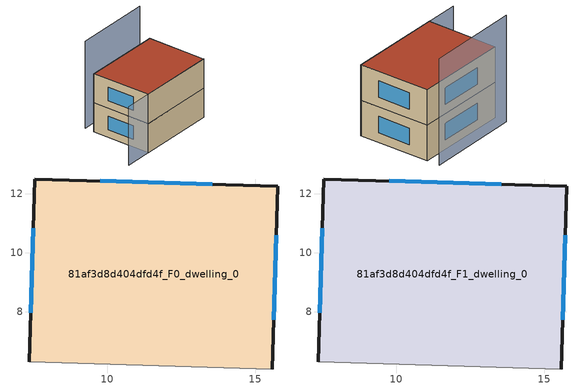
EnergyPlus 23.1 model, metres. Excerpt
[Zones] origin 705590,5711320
81af3d8d404dfd4f_F0_dwelling_0
 floor ground (EU_floor_Construction): 15.76,12.25 15.57,6.07 7.36,6.32 7.55,12.5 z0
 wall outside (EU_wall_Construction): 15.57,6.07 15.76,12.25 7.55,12.5 7.36,6.32 z0:3
 wall adiabatic (EU_wall_Construction): 7.36,6.32 15.57,6.07 z0:3
 window (EU_Window_Construction): 7.5,10.84 7.41,7.98 / 13.55,12.32 9.75,12.43 / 15.62,7.73 15.7,10.59 z0.81:2.19
81af3d8d404dfd4f_F1_dwelling_0
 floor to 81af3d8d404dfd4f_F0_dwelling_0 (EU_floor_Construction): 15.75,12.25 15.57,6.07 7.36,6.32 7.55,12.5 z3
 wall outside (EU_wall_Construction): 15.57,6.07 15.76,12.25 7.55,12.5 7.36,6.32 z3:6
 wall adiabatic (EU_wall_Construction): 7.36,6.32 15.57,6.07 z3:6
 window (EU_Window_Construction): 7.5,10.84 7.41,7.98 / 13.55,12.32 9.75,12.43 / 15.62,7.73 15.7,10.59 z3.81:5.19
 roof outside (EU_roof_Construction): 15.57,6.07 15.76,12.25 7.55,12.5 7.36,6.32 z6
shading: 4.47,6.39 15.57,6.11 z0:6; 15.73,13.33 7.59,13.51 z0:9
[Building]
EU S2 Campaign: North Axis=0; Terrain=City; Solar Distribution=FullExterior
[Site:Location]
London: Latitude=51.5; Longitude=-0.5; Time Zone=0; Elevation=25
[SizingPeriod:WeatherFileDays]
AnnualSizingPeriod: Begin Month=1; Begin Day of Month=1; End Month=12; End Day of Month=31; Day of Week for Start Day=Monday; Use Weather File Daylight Saving Period=No; Use Weather File Rain and Snow Indicators=No
[MATERIAL]
EU_InternalMass_Material: Roughness=MediumRough; Thickness=0.1; Conductivity=1; Density=1800; Specific Heat=900; Thermal Absorptance=0.9; Solar Absorptance=0.7; Visible Absorptance=0.7
[MATERIAL:NOMASS] Roughness=MediumRough; Thermal Absorptance=0.9; Solar Absorptance=0.7; Visible Absorptance=0.7
Name | Thermal Resistance
EU_wall_NoMass | 0.735294
EU_roof_NoMass | 0.520833
EU_floor_NoMass | 1.81159
[WINDOWMATERIAL:SIMPLEGLAZINGSYSTEM]
EU_Window_SimpleGlazing: UFactor=3.92; Solar Heat Gain Coefficient=0.85; Visible Transmittance=0.85
[CONSTRUCTION]
EU_wall_Construction: EU_wall_NoMass
EU_roof_Construction: EU_roof_NoMass
EU_floor_Construction: EU_floor_NoMass
EU_Window_Construction: EU_Window_SimpleGlazing
EU_InternalMass_Construction: EU_InternalMass_Material
[ZONE] Type=1; Multiplier=1; Ceiling Height=autocalculate; Volume=152.26; Floor Area=autocalculate; Part of Total Floor Area=Yes
81af3d8d404dfd4f_F0_dwelling_0; 81af3d8d404dfd4f_F1_dwelling_0
[INTERNALMASS] Construction=EU_InternalMass_Construction; Surface Area=50.7532
Name | Zone or ZoneList
81af3d8d404dfd4f_F0_dwelling_0_EU_InternalMass | 81af3d8d404dfd4f_F0_dwelling_0
81af3d8d404dfd4f_F1_dwelling_0_EU_InternalMass | 81af3d8d404dfd4f_F1_dwelling_0
[OTHEREQUIPMENT] Fuel Type=Electricity; Design Level Calculation Method=Watts/Area; Power per Zone Floor Area=1; Fraction Latent=0; Fraction Radiant=0; Fraction Lost=0; Carbon Dioxide Generation Rate=0; EndUse Subcategory=EU_Step8_InternalGains
Name | Zone or ZoneList or Space or SpaceList | Schedule
EU_Step8_InternalGain_81af3d8d404dfd4f_F0_dwelling_0_f000 | 81af3d8d404dfd4f_F0_dwelling_0 | EU_Step8_GainSchedule_81af3d8d404dfd4f_F0_dwelling_0_f000
EU_Step8_InternalGain_81af3d8d404dfd4f_F1_dwelling_0_f000 | 81af3d8d404dfd4f_F1_dwelling_0 | EU_Step8_GainSchedule_81af3d8d404dfd4f_F1_dwelling_0_f000
[ZONEVENTILATION:DESIGNFLOWRATE] Schedule=EU_AlwaysOn; Design Flow Rate Calculation Method=AirChanges/Hour; Air Changes per Hour=0.48; Ventilation Type=Natural; Fan Pressure Rise=0; Fan Total Efficiency=1; Constant Term Coefficient=1; Temperature Term Coefficient=0; Velocity Term Coefficient=0; Velocity Squared Term Coefficient=0; Minimum Indoor Temperature=-100; Maximum Indoor Temperature=100; Delta Temperature=-100; Minimum Outdoor Temperature=-100; Maximum Outdoor Temperature=100; Maximum Wind Speed=40
Name | Zone or ZoneList or Space or SpaceList
EU_ConstantAir_81af3d8d404dfd4f_F0_dwelling_0 | 81af3d8d404dfd4f_F0_dwelling_0
EU_ConstantAir_81af3d8d404dfd4f_F1_dwelling_0 | 81af3d8d404dfd4f_F1_dwelling_0
[HVACTEMPLATE:THERMOSTAT] Constant Heating Setpoint=20; Constant Cooling Setpoint=50
EU_HeatOnly_81af3d8d404dfd4f_F0_dwelling_0; EU_HeatOnly_81af3d8d404dfd4f_F1_dwelling_0
[HVACTEMPLATE:ZONE:IDEALLOADSAIRSYSTEM] System Availability Schedule=EU_AlwaysOn; Maximum Heating Supply Air Temperature=50; Minimum Cooling Supply Air Temperature=13; Maximum Heating Supply Air Humidity Ratio=0.0156; Minimum Cooling Supply Air Humidity Ratio=0.0077; Heating Limit=NoLimit; Cooling Limit=NoLimit; Heating Availability Schedule=EU_AlwaysOn; Cooling Availability Schedule=EU_CoolingOff; Dehumidification Control Type=ConstantSensibleHeatRatio; Cooling Sensible Heat Ratio=0.7; Dehumidification Setpoint=60; Humidification Control Type=None; Humidification Setpoint=30; Outdoor Air Method=None; Outdoor Air Flow Rate per Person=0.00944; Outdoor Air Flow Rate per Zone Floor Area=0; Outdoor Air Flow Rate per Zone=0; Demand Controlled Ventilation Type=None; Outdoor Air Economizer Type=NoEconomizer; Heat Recovery Type=None; Sensible Heat Recovery Effectiveness=0.7; Latent Heat Recovery Effectiveness=0.65
Name | Template Thermostat
81af3d8d404dfd4f_F0_dwelling_0 | EU_HeatOnly_81af3d8d404dfd4f_F0_dwelling_0
81af3d8d404dfd4f_F1_dwelling_0 | EU_HeatOnly_81af3d8d404dfd4f_F1_dwelling_0
[SIZING:ZONE] Zone Cooling Design Supply Air Temperature Input Method=SupplyAirTemperature; Zone Cooling Design Supply Air Temperature=13; Zone Heating Design Supply Air Temperature Input Method=SupplyAirTemperature; Zone Heating Design Supply Air Temperature=50; Zone Cooling Design Supply Air Humidity Ratio=0.008; Zone Heating Design Supply Air Humidity Ratio=0.008; Cooling Design Air Flow Method=DesignDay; Cooling Design Air Flow Rate=0; Cooling Minimum Air Flow per Zone Floor Area=0.000762; Cooling Minimum Air Flow=0; Cooling Minimum Air Flow Fraction=0.2; Heating Design Air Flow Method=DesignDay; Heating Design Air Flow Rate=0; Heating Maximum Air Flow per Zone Floor Area=0.002032; Heating Maximum Air Flow=0.141576; Heating Maximum Air Flow Fraction=0.3; Account for Dedicated Outdoor Air System=No; Dedicated Outdoor Air System Control Strategy=NeutralSupplyAir; Dedicated Outdoor Air Low Setpoint Temperature for Design=autosize; Dedicated Outdoor Air High Setpoint Temperature for Design=autosize; Zone Load Sizing Method=Sensible Load Only No Latent Load; Zone Latent Cooling Design Supply Air Humidity Ratio Input Method=HumidityRatioDifference; Zone Cooling Design Supply Air Humidity Ratio Difference=0.005; Zone Latent Heating Design Supply Air Humidity Ratio Input Method=HumidityRatioDifference; Zone Humidification Design Supply Air Humidity Ratio Difference=0.005
81af3d8d404dfd4f_F0_dwelling_0; 81af3d8d404dfd4f_F1_dwelling_0
[SCHEDULE:CONSTANT]
Name | Hourly Value
EU_AlwaysOn | 1
EU_CoolingOff | 0
[SCHEDULE:FILE] Column Number=1; Rows to Skip at Top=0; Number of Hours of Data=8760; Column Separator=Comma; Interpolate to Timestep=No; Minutes per Item=60; Adjust Schedule for Daylight Savings=Yes
Name | File
EU_Step8_GainSchedule_81af3d8d404dfd4f_F0_dwelling_0_f000 | ../../schedules/81af3d8d404dfd4f/81af3d8d404dfd4f_F0_dwelling_0_f000_gain.csv
EU_Step8_GainSchedule_81af3d8d404dfd4f_F1_dwelling_0_f000 | ../../schedules/81af3d8d404dfd4f/81af3d8d404dfd4f_F1_dwelling_0_f000_gain.csv
